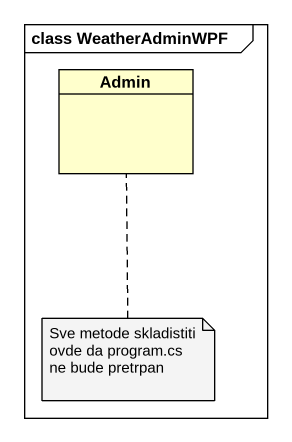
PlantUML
@startuml
mainframe class WeatherAdminWPF
hide circle
hide empty members
class Admin
note bottom of Admin : Sve metode skladistiti ovde da program.cs ne bude pretrpan
@enduml
